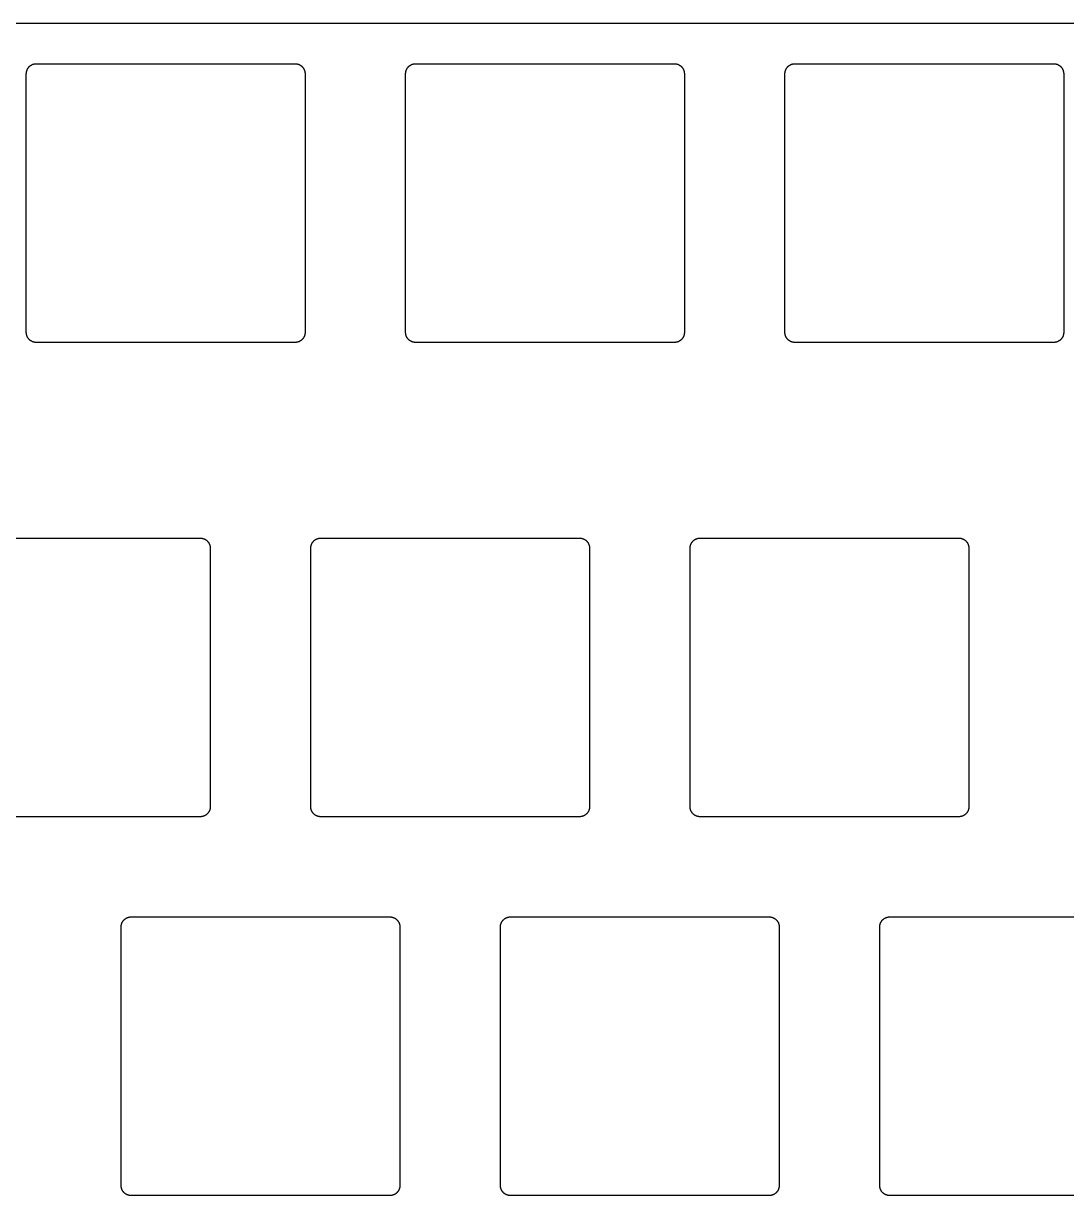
# Model space of a CAD drawing. Header units: millimetres. Extents: x 71 to 420, y -290 to -162.
# Drawn here: x 117 to 169.4, y -226.3 to -167.4 of the extents above; entities that cross this region are included whole.
import ezdxf

# ---------------------------------------------------------------- set-up
doc = ezdxf.new("R2010")
doc.units = ezdxf.units.MM
doc.layers.add('Layer 02', color=3, linetype='Continuous', true_color=0x00ff00)

msp = doc.modelspace()

# ---------------------------------------------------------------- linework, layer by layer
at = {"layer": 'Layer 02'}
for points in [[(180.474, -167.431), (115.391, -167.431)], [(117.121, -169.956), (117.121, -169.938), (117.122, -169.921), (117.123, -169.904), (117.126, -169.887), (117.128, -169.871), (117.131, -169.854), (117.135, -169.837), (117.139, -169.821), (117.144, -169.804), (117.15, -169.788), (117.156, -169.772), (117.162, -169.756), (117.169, -169.741), (117.177, -169.725), (117.185, -169.71), (117.194, -169.696), (117.203, -169.681), (117.212, -169.667), (117.222, -169.653), (117.233, -169.64), (117.244, -169.627), (117.255, -169.614), (117.267, -169.602), (117.28, -169.59), (117.292, -169.579), (117.305, -169.568), (117.319, -169.557), (117.333, -169.547), (117.347, -169.537), (117.361, -169.528), (117.376, -169.52), (117.391, -169.512), (117.406, -169.504), (117.422, -169.497), (117.437, -169.49), (117.453, -169.484), (117.47, -169.479), (117.486, -169.474), (117.502, -169.47), (117.519, -169.466), (117.536, -169.463), (117.553, -169.46), (117.57, -169.458), (117.587, -169.457), (117.604, -169.456), (117.621, -169.456)], [(117.621, -169.456), (130.621, -169.456)], [(130.621, -169.456), (130.638, -169.456), (130.655, -169.457), (130.672, -169.458), (130.689, -169.46), (130.706, -169.463), (130.723, -169.466), (130.739, -169.47), (130.756, -169.474), (130.772, -169.479), (130.788, -169.484), (130.804, -169.49), (130.82, -169.497), (130.836, -169.504), (130.851, -169.512), (130.866, -169.52), (130.881, -169.528), (130.895, -169.537), (130.909, -169.547), (130.923, -169.557), (130.936, -169.568), (130.949, -169.579), (130.962, -169.59), (130.974, -169.602), (130.986, -169.614), (130.998, -169.627), (131.009, -169.64), (131.019, -169.653), (131.029, -169.667), (131.039, -169.681), (131.048, -169.696), (131.057, -169.71), (131.065, -169.725), (131.072, -169.741), (131.079, -169.756), (131.086, -169.772), (131.092, -169.788), (131.097, -169.804), (131.102, -169.821), (131.107, -169.837), (131.11, -169.854), (131.114, -169.871), (131.116, -169.887), (131.118, -169.904), (131.12, -169.921), (131.121, -169.938), (131.121, -169.956)], [(136.171, -169.956), (136.171, -169.938), (136.172, -169.921), (136.173, -169.904), (136.176, -169.887), (136.178, -169.871), (136.181, -169.854), (136.185, -169.837), (136.189, -169.821), (136.194, -169.804), (136.2, -169.788), (136.206, -169.772), (136.212, -169.756), (136.219, -169.741), (136.227, -169.725), (136.235, -169.71), (136.244, -169.696), (136.253, -169.681), (136.262, -169.667), (136.272, -169.653), (136.283, -169.64), (136.294, -169.627), (136.305, -169.614), (136.317, -169.602), (136.33, -169.59), (136.342, -169.579), (136.355, -169.568), (136.369, -169.557), (136.383, -169.547), (136.397, -169.537), (136.411, -169.528), (136.426, -169.52), (136.441, -169.512), (136.456, -169.504), (136.472, -169.497), (136.487, -169.49), (136.503, -169.484), (136.52, -169.479), (136.536, -169.474), (136.552, -169.47), (136.569, -169.466), (136.586, -169.463), (136.603, -169.46), (136.62, -169.458), (136.637, -169.457), (136.654, -169.456), (136.671, -169.456)], [(136.671, -169.456), (149.671, -169.456)], [(149.671, -169.456), (149.688, -169.456), (149.705, -169.457), (149.722, -169.458), (149.739, -169.46), (149.756, -169.463), (149.773, -169.466), (149.789, -169.47), (149.806, -169.474), (149.822, -169.479), (149.838, -169.484), (149.854, -169.49), (149.87, -169.497), (149.886, -169.504), (149.901, -169.512), (149.916, -169.52), (149.931, -169.528), (149.945, -169.537), (149.959, -169.547), (149.973, -169.557), (149.986, -169.568), (149.999, -169.579), (150.012, -169.59), (150.024, -169.602), (150.036, -169.614), (150.048, -169.627), (150.059, -169.64), (150.069, -169.653), (150.079, -169.667), (150.089, -169.681), (150.098, -169.696), (150.107, -169.71), (150.115, -169.725), (150.122, -169.741), (150.129, -169.756), (150.136, -169.772), (150.142, -169.788), (150.147, -169.804), (150.152, -169.821), (150.157, -169.837), (150.16, -169.854), (150.164, -169.871), (150.166, -169.887), (150.168, -169.904), (150.17, -169.921), (150.171, -169.938), (150.171, -169.956)], [(155.221, -169.956), (155.221, -169.938), (155.222, -169.921), (155.223, -169.904), (155.226, -169.887), (155.228, -169.871), (155.231, -169.854), (155.235, -169.837), (155.239, -169.821), (155.244, -169.804), (155.25, -169.788), (155.256, -169.772), (155.262, -169.756), (155.269, -169.741), (155.277, -169.725), (155.285, -169.71), (155.294, -169.696), (155.303, -169.681), (155.312, -169.667), (155.322, -169.653), (155.333, -169.64), (155.344, -169.627), (155.355, -169.614), (155.367, -169.602), (155.38, -169.59), (155.392, -169.579), (155.405, -169.568), (155.419, -169.557), (155.433, -169.547), (155.447, -169.537), (155.461, -169.528), (155.476, -169.52), (155.491, -169.512), (155.506, -169.504), (155.522, -169.497), (155.537, -169.49), (155.553, -169.484), (155.57, -169.479), (155.586, -169.474), (155.602, -169.47), (155.619, -169.466), (155.636, -169.463), (155.653, -169.46), (155.67, -169.458), (155.687, -169.457), (155.704, -169.456), (155.721, -169.456)], [(155.721, -169.456), (168.721, -169.456)], [(168.721, -169.456), (168.738, -169.456), (168.755, -169.457), (168.772, -169.458), (168.789, -169.46), (168.806, -169.463), (168.823, -169.466), (168.839, -169.47), (168.856, -169.474), (168.872, -169.479), (168.888, -169.484), (168.904, -169.49), (168.92, -169.497), (168.936, -169.504), (168.951, -169.512), (168.966, -169.52), (168.981, -169.528), (168.995, -169.537), (169.009, -169.547), (169.023, -169.557), (169.036, -169.568), (169.049, -169.579), (169.062, -169.59), (169.074, -169.602), (169.086, -169.614), (169.098, -169.627), (169.109, -169.64), (169.119, -169.653), (169.129, -169.667), (169.139, -169.681), (169.148, -169.696), (169.157, -169.71), (169.165, -169.725), (169.172, -169.741), (169.179, -169.756), (169.186, -169.772), (169.192, -169.788), (169.197, -169.804), (169.202, -169.821), (169.207, -169.837), (169.21, -169.854), (169.214, -169.871), (169.216, -169.887), (169.218, -169.904), (169.22, -169.921), (169.221, -169.938), (169.221, -169.956)], [(117.121, -182.956), (117.121, -169.956)], [(131.121, -169.956), (131.121, -182.956)], [(136.171, -182.956), (136.171, -169.956)], [(150.171, -169.956), (150.171, -182.956)], [(155.221, -182.956), (155.221, -169.956)], [(169.221, -169.956), (169.221, -182.956)], [(117.621, -183.456), (117.604, -183.455), (117.587, -183.454), (117.57, -183.453), (117.553, -183.451), (117.536, -183.448), (117.519, -183.445), (117.502, -183.441), (117.486, -183.437), (117.47, -183.432), (117.453, -183.427), (117.437, -183.421), (117.422, -183.414), (117.406, -183.407), (117.391, -183.399), (117.376, -183.391), (117.361, -183.383), (117.347, -183.374), (117.333, -183.364), (117.319, -183.354), (117.305, -183.343), (117.292, -183.332), (117.28, -183.321), (117.267, -183.309), (117.255, -183.297), (117.244, -183.284), (117.233, -183.271), (117.222, -183.258), (117.212, -183.244), (117.203, -183.23), (117.194, -183.215), (117.185, -183.201), (117.177, -183.186), (117.169, -183.17), (117.162, -183.155), (117.156, -183.139), (117.15, -183.123), (117.144, -183.107), (117.139, -183.09), (117.135, -183.074), (117.131, -183.057), (117.128, -183.04), (117.126, -183.024), (117.123, -183.007), (117.122, -182.99), (117.121, -182.973), (117.121, -182.956)], [(131.121, -182.956), (131.121, -182.973), (131.12, -182.99), (131.118, -183.007), (131.116, -183.024), (131.114, -183.04), (131.11, -183.057), (131.107, -183.074), (131.102, -183.09), (131.097, -183.107), (131.092, -183.123), (131.086, -183.139), (131.079, -183.155), (131.072, -183.17), (131.065, -183.186), (131.057, -183.201), (131.048, -183.215), (131.039, -183.23), (131.029, -183.244), (131.019, -183.258), (131.009, -183.271), (130.998, -183.284), (130.986, -183.297), (130.974, -183.309), (130.962, -183.321), (130.949, -183.332), (130.936, -183.343), (130.923, -183.354), (130.909, -183.364), (130.895, -183.374), (130.881, -183.383), (130.866, -183.391), (130.851, -183.399), (130.836, -183.407), (130.82, -183.414), (130.804, -183.421), (130.788, -183.427), (130.772, -183.432), (130.756, -183.437), (130.739, -183.441), (130.723, -183.445), (130.706, -183.448), (130.689, -183.451), (130.672, -183.453), (130.655, -183.454), (130.638, -183.455), (130.621, -183.456)], [(136.671, -183.456), (136.654, -183.455), (136.637, -183.454), (136.62, -183.453), (136.603, -183.451), (136.586, -183.448), (136.569, -183.445), (136.552, -183.441), (136.536, -183.437), (136.52, -183.432), (136.503, -183.427), (136.487, -183.421), (136.472, -183.414), (136.456, -183.407), (136.441, -183.399), (136.426, -183.391), (136.411, -183.383), (136.397, -183.374), (136.383, -183.364), (136.369, -183.354), (136.355, -183.343), (136.342, -183.332), (136.33, -183.321), (136.317, -183.309), (136.305, -183.297), (136.294, -183.284), (136.283, -183.271), (136.272, -183.258), (136.262, -183.244), (136.253, -183.23), (136.244, -183.215), (136.235, -183.201), (136.227, -183.186), (136.219, -183.17), (136.212, -183.155), (136.206, -183.139), (136.2, -183.123), (136.194, -183.107), (136.189, -183.09), (136.185, -183.074), (136.181, -183.057), (136.178, -183.04), (136.176, -183.024), (136.173, -183.007), (136.172, -182.99), (136.171, -182.973), (136.171, -182.956)], [(150.171, -182.956), (150.171, -182.973), (150.17, -182.99), (150.168, -183.007), (150.166, -183.024), (150.164, -183.04), (150.16, -183.057), (150.157, -183.074), (150.152, -183.09), (150.147, -183.107), (150.142, -183.123), (150.136, -183.139), (150.129, -183.155), (150.122, -183.17), (150.115, -183.186), (150.107, -183.201), (150.098, -183.215), (150.089, -183.23), (150.079, -183.244), (150.069, -183.258), (150.059, -183.271), (150.048, -183.284), (150.036, -183.297), (150.024, -183.309), (150.012, -183.321), (149.999, -183.332), (149.986, -183.343), (149.973, -183.354), (149.959, -183.364), (149.945, -183.374), (149.931, -183.383), (149.916, -183.391), (149.901, -183.399), (149.886, -183.407), (149.87, -183.414), (149.854, -183.421), (149.838, -183.427), (149.822, -183.432), (149.806, -183.437), (149.789, -183.441), (149.773, -183.445), (149.756, -183.448), (149.739, -183.451), (149.722, -183.453), (149.705, -183.454), (149.688, -183.455), (149.671, -183.456)], [(155.721, -183.456), (155.704, -183.455), (155.687, -183.454), (155.67, -183.453), (155.653, -183.451), (155.636, -183.448), (155.619, -183.445), (155.602, -183.441), (155.586, -183.437), (155.57, -183.432), (155.553, -183.427), (155.537, -183.421), (155.522, -183.414), (155.506, -183.407), (155.491, -183.399), (155.476, -183.391), (155.461, -183.383), (155.447, -183.374), (155.433, -183.364), (155.419, -183.354), (155.405, -183.343), (155.392, -183.332), (155.38, -183.321), (155.367, -183.309), (155.355, -183.297), (155.344, -183.284), (155.333, -183.271), (155.322, -183.258), (155.312, -183.244), (155.303, -183.23), (155.294, -183.215), (155.285, -183.201), (155.277, -183.186), (155.269, -183.17), (155.262, -183.155), (155.256, -183.139), (155.25, -183.123), (155.244, -183.107), (155.239, -183.09), (155.235, -183.074), (155.231, -183.057), (155.228, -183.04), (155.226, -183.024), (155.223, -183.007), (155.222, -182.99), (155.221, -182.973), (155.221, -182.956)], [(169.221, -182.956), (169.221, -182.973), (169.22, -182.99), (169.218, -183.007), (169.216, -183.024), (169.214, -183.04), (169.21, -183.057), (169.207, -183.074), (169.202, -183.09), (169.197, -183.107), (169.192, -183.123), (169.186, -183.139), (169.179, -183.155), (169.172, -183.17), (169.165, -183.186), (169.157, -183.201), (169.148, -183.215), (169.139, -183.23), (169.129, -183.244), (169.119, -183.258), (169.109, -183.271), (169.098, -183.284), (169.086, -183.297), (169.074, -183.309), (169.062, -183.321), (169.049, -183.332), (169.036, -183.343), (169.023, -183.354), (169.009, -183.364), (168.995, -183.374), (168.981, -183.383), (168.966, -183.391), (168.951, -183.399), (168.936, -183.407), (168.92, -183.414), (168.904, -183.421), (168.888, -183.427), (168.872, -183.432), (168.856, -183.437), (168.839, -183.441), (168.823, -183.445), (168.806, -183.448), (168.789, -183.451), (168.772, -183.453), (168.755, -183.454), (168.738, -183.455), (168.721, -183.456)], [(130.621, -183.456), (117.621, -183.456)], [(149.671, -183.456), (136.671, -183.456)], [(168.721, -183.456), (155.721, -183.456)], [(112.857, -193.287), (125.857, -193.287)], [(125.857, -193.287), (125.874, -193.287), (125.892, -193.288), (125.909, -193.29), (125.925, -193.292), (125.942, -193.294), (125.959, -193.298), (125.976, -193.301), (125.992, -193.306), (126.009, -193.311), (126.025, -193.316), (126.041, -193.322), (126.057, -193.329), (126.072, -193.336), (126.087, -193.343), (126.102, -193.351), (126.117, -193.36), (126.132, -193.369), (126.146, -193.379), (126.16, -193.389), (126.173, -193.399), (126.186, -193.41), (126.199, -193.422), (126.211, -193.434), (126.223, -193.446), (126.234, -193.459), (126.245, -193.472), (126.256, -193.485), (126.266, -193.499), (126.276, -193.513), (126.285, -193.527), (126.293, -193.542), (126.301, -193.557), (126.309, -193.572), (126.316, -193.588), (126.323, -193.604), (126.329, -193.62), (126.334, -193.636), (126.339, -193.652), (126.343, -193.669), (126.347, -193.685), (126.35, -193.702), (126.353, -193.719), (126.355, -193.736), (126.356, -193.753), (126.357, -193.77), (126.357, -193.787)], [(131.407, -193.787), (131.408, -193.77), (131.409, -193.753), (131.41, -193.736), (131.412, -193.719), (131.415, -193.702), (131.418, -193.685), (131.422, -193.669), (131.426, -193.652), (131.431, -193.636), (131.436, -193.62), (131.442, -193.604), (131.449, -193.588), (131.456, -193.572), (131.463, -193.557), (131.472, -193.542), (131.48, -193.527), (131.489, -193.513), (131.499, -193.499), (131.509, -193.485), (131.52, -193.472), (131.531, -193.459), (131.542, -193.446), (131.554, -193.434), (131.566, -193.422), (131.579, -193.41), (131.592, -193.399), (131.605, -193.389), (131.619, -193.379), (131.633, -193.369), (131.648, -193.36), (131.662, -193.351), (131.677, -193.343), (131.693, -193.336), (131.708, -193.329), (131.724, -193.322), (131.74, -193.316), (131.756, -193.311), (131.773, -193.306), (131.789, -193.301), (131.806, -193.298), (131.822, -193.294), (131.839, -193.292), (131.856, -193.29), (131.873, -193.288), (131.89, -193.287), (131.907, -193.287)], [(131.907, -193.287), (144.907, -193.287)], [(144.907, -193.287), (144.924, -193.287), (144.942, -193.288), (144.959, -193.29), (144.975, -193.292), (144.992, -193.294), (145.009, -193.298), (145.026, -193.301), (145.042, -193.306), (145.059, -193.311), (145.075, -193.316), (145.091, -193.322), (145.107, -193.329), (145.122, -193.336), (145.137, -193.343), (145.152, -193.351), (145.167, -193.36), (145.182, -193.369), (145.196, -193.379), (145.21, -193.389), (145.223, -193.399), (145.236, -193.41), (145.249, -193.422), (145.261, -193.434), (145.273, -193.446), (145.284, -193.459), (145.295, -193.472), (145.306, -193.485), (145.316, -193.499), (145.326, -193.513), (145.335, -193.527), (145.343, -193.542), (145.351, -193.557), (145.359, -193.572), (145.366, -193.588), (145.373, -193.604), (145.379, -193.62), (145.384, -193.636), (145.389, -193.652), (145.393, -193.669), (145.397, -193.685), (145.4, -193.702), (145.403, -193.719), (145.405, -193.736), (145.406, -193.753), (145.407, -193.77), (145.407, -193.787)], [(150.457, -193.787), (150.458, -193.77), (150.459, -193.753), (150.46, -193.736), (150.462, -193.719), (150.465, -193.702), (150.468, -193.685), (150.472, -193.669), (150.476, -193.652), (150.481, -193.636), (150.486, -193.62), (150.492, -193.604), (150.499, -193.588), (150.506, -193.572), (150.513, -193.557), (150.522, -193.542), (150.53, -193.527), (150.539, -193.513), (150.549, -193.499), (150.559, -193.485), (150.57, -193.472), (150.581, -193.459), (150.592, -193.446), (150.604, -193.434), (150.616, -193.422), (150.629, -193.41), (150.642, -193.399), (150.655, -193.389), (150.669, -193.379), (150.683, -193.369), (150.698, -193.36), (150.712, -193.351), (150.727, -193.343), (150.743, -193.336), (150.758, -193.329), (150.774, -193.322), (150.79, -193.316), (150.806, -193.311), (150.823, -193.306), (150.839, -193.301), (150.856, -193.298), (150.872, -193.294), (150.889, -193.292), (150.906, -193.29), (150.923, -193.288), (150.94, -193.287), (150.957, -193.287)], [(150.957, -193.287), (163.957, -193.287)], [(163.957, -193.287), (163.974, -193.287), (163.992, -193.288), (164.009, -193.29), (164.025, -193.292), (164.042, -193.294), (164.059, -193.298), (164.076, -193.301), (164.092, -193.306), (164.109, -193.311), (164.125, -193.316), (164.141, -193.322), (164.157, -193.329), (164.172, -193.336), (164.187, -193.343), (164.202, -193.351), (164.217, -193.36), (164.232, -193.369), (164.246, -193.379), (164.26, -193.389), (164.273, -193.399), (164.286, -193.41), (164.299, -193.422), (164.311, -193.434), (164.323, -193.446), (164.334, -193.459), (164.345, -193.472), (164.356, -193.485), (164.366, -193.499), (164.376, -193.513), (164.385, -193.527), (164.393, -193.542), (164.401, -193.557), (164.409, -193.572), (164.416, -193.588), (164.423, -193.604), (164.429, -193.62), (164.434, -193.636), (164.439, -193.652), (164.443, -193.669), (164.447, -193.685), (164.45, -193.702), (164.453, -193.719), (164.455, -193.736), (164.456, -193.753), (164.457, -193.77), (164.457, -193.787)], [(126.357, -193.787), (126.357, -206.787)], [(131.407, -206.787), (131.407, -193.787)], [(145.407, -193.787), (145.407, -206.787)], [(150.457, -206.787), (150.457, -193.787)], [(164.457, -193.787), (164.457, -206.787)], [(126.357, -206.787), (126.357, -206.804), (126.356, -206.821), (126.355, -206.838), (126.353, -206.855), (126.35, -206.872), (126.347, -206.889), (126.343, -206.906), (126.339, -206.922), (126.334, -206.938), (126.329, -206.955), (126.323, -206.971), (126.316, -206.986), (126.309, -207.002), (126.301, -207.017), (126.293, -207.032), (126.285, -207.047), (126.276, -207.061), (126.266, -207.075), (126.256, -207.089), (126.245, -207.103), (126.234, -207.116), (126.223, -207.128), (126.211, -207.141), (126.199, -207.153), (126.186, -207.164), (126.173, -207.175), (126.16, -207.186), (126.146, -207.196), (126.132, -207.205), (126.117, -207.214), (126.102, -207.223), (126.087, -207.231), (126.072, -207.239), (126.057, -207.246), (126.041, -207.252), (126.025, -207.258), (126.009, -207.264), (125.992, -207.269), (125.976, -207.273), (125.959, -207.277), (125.942, -207.28), (125.925, -207.282), (125.909, -207.285), (125.892, -207.286), (125.874, -207.287), (125.857, -207.287)], [(131.907, -207.287), (131.89, -207.287), (131.873, -207.286), (131.856, -207.285), (131.839, -207.282), (131.822, -207.28), (131.806, -207.277), (131.789, -207.273), (131.773, -207.269), (131.756, -207.264), (131.74, -207.258), (131.724, -207.252), (131.708, -207.246), (131.693, -207.239), (131.677, -207.231), (131.662, -207.223), (131.648, -207.214), (131.633, -207.205), (131.619, -207.196), (131.605, -207.186), (131.592, -207.175), (131.579, -207.164), (131.566, -207.153), (131.554, -207.141), (131.542, -207.128), (131.531, -207.116), (131.52, -207.103), (131.509, -207.089), (131.499, -207.075), (131.489, -207.061), (131.48, -207.047), (131.472, -207.032), (131.463, -207.017), (131.456, -207.002), (131.449, -206.986), (131.442, -206.971), (131.436, -206.955), (131.431, -206.938), (131.426, -206.922), (131.422, -206.906), (131.418, -206.889), (131.415, -206.872), (131.412, -206.855), (131.41, -206.838), (131.409, -206.821), (131.408, -206.804), (131.407, -206.787)], [(145.407, -206.787), (145.407, -206.804), (145.406, -206.821), (145.405, -206.838), (145.403, -206.855), (145.4, -206.872), (145.397, -206.889), (145.393, -206.906), (145.389, -206.922), (145.384, -206.938), (145.379, -206.955), (145.373, -206.971), (145.366, -206.986), (145.359, -207.002), (145.351, -207.017), (145.343, -207.032), (145.335, -207.047), (145.326, -207.061), (145.316, -207.075), (145.306, -207.089), (145.295, -207.103), (145.284, -207.116), (145.273, -207.128), (145.261, -207.141), (145.249, -207.153), (145.236, -207.164), (145.223, -207.175), (145.21, -207.186), (145.196, -207.196), (145.182, -207.205), (145.167, -207.214), (145.152, -207.223), (145.137, -207.231), (145.122, -207.239), (145.107, -207.246), (145.091, -207.252), (145.075, -207.258), (145.059, -207.264), (145.042, -207.269), (145.026, -207.273), (145.009, -207.277), (144.992, -207.28), (144.975, -207.282), (144.959, -207.285), (144.942, -207.286), (144.924, -207.287), (144.907, -207.287)], [(150.957, -207.287), (150.94, -207.287), (150.923, -207.286), (150.906, -207.285), (150.889, -207.282), (150.872, -207.28), (150.856, -207.277), (150.839, -207.273), (150.823, -207.269), (150.806, -207.264), (150.79, -207.258), (150.774, -207.252), (150.758, -207.246), (150.743, -207.239), (150.727, -207.231), (150.712, -207.223), (150.698, -207.214), (150.683, -207.205), (150.669, -207.196), (150.655, -207.186), (150.642, -207.175), (150.629, -207.164), (150.616, -207.153), (150.604, -207.141), (150.592, -207.128), (150.581, -207.116), (150.57, -207.103), (150.559, -207.089), (150.549, -207.075), (150.539, -207.061), (150.53, -207.047), (150.522, -207.032), (150.513, -207.017), (150.506, -207.002), (150.499, -206.986), (150.492, -206.971), (150.486, -206.955), (150.481, -206.938), (150.476, -206.922), (150.472, -206.906), (150.468, -206.889), (150.465, -206.872), (150.462, -206.855), (150.46, -206.838), (150.459, -206.821), (150.458, -206.804), (150.457, -206.787)], [(164.457, -206.787), (164.457, -206.804), (164.456, -206.821), (164.455, -206.838), (164.453, -206.855), (164.45, -206.872), (164.447, -206.889), (164.443, -206.906), (164.439, -206.922), (164.434, -206.938), (164.429, -206.955), (164.423, -206.971), (164.416, -206.986), (164.409, -207.002), (164.401, -207.017), (164.393, -207.032), (164.385, -207.047), (164.376, -207.061), (164.366, -207.075), (164.356, -207.089), (164.345, -207.103), (164.334, -207.116), (164.323, -207.128), (164.311, -207.141), (164.299, -207.153), (164.286, -207.164), (164.273, -207.175), (164.26, -207.186), (164.246, -207.196), (164.232, -207.205), (164.217, -207.214), (164.202, -207.223), (164.187, -207.231), (164.172, -207.239), (164.157, -207.246), (164.141, -207.252), (164.125, -207.258), (164.109, -207.264), (164.092, -207.269), (164.076, -207.273), (164.059, -207.277), (164.042, -207.28), (164.025, -207.282), (164.009, -207.285), (163.992, -207.286), (163.974, -207.287), (163.957, -207.287)], [(125.857, -207.287), (112.857, -207.287)], [(144.907, -207.287), (131.907, -207.287)], [(163.957, -207.287), (150.957, -207.287)], [(121.882, -212.818), (121.883, -212.801), (121.884, -212.784), (121.885, -212.767), (121.887, -212.75), (121.89, -212.733), (121.893, -212.716), (121.897, -212.7), (121.901, -212.683), (121.906, -212.667), (121.911, -212.651), (121.917, -212.635), (121.924, -212.619), (121.931, -212.603), (121.938, -212.588), (121.947, -212.573), (121.955, -212.558), (121.964, -212.544), (121.974, -212.53), (121.984, -212.516), (121.995, -212.502), (122.006, -212.489), (122.017, -212.477), (122.029, -212.464), (122.041, -212.453), (122.054, -212.441), (122.067, -212.43), (122.08, -212.42), (122.094, -212.41), (122.108, -212.4), (122.123, -212.391), (122.137, -212.382), (122.152, -212.374), (122.168, -212.366), (122.183, -212.359), (122.199, -212.353), (122.215, -212.347), (122.231, -212.341), (122.248, -212.337), (122.264, -212.332), (122.281, -212.328), (122.297, -212.325), (122.314, -212.323), (122.331, -212.321), (122.348, -212.319), (122.365, -212.318), (122.382, -212.318)], [(122.382, -212.318), (135.382, -212.318)], [(135.382, -212.318), (135.399, -212.318), (135.417, -212.319), (135.434, -212.321), (135.45, -212.323), (135.467, -212.325), (135.484, -212.328), (135.501, -212.332), (135.517, -212.337), (135.534, -212.341), (135.55, -212.347), (135.566, -212.353), (135.582, -212.359), (135.597, -212.366), (135.612, -212.374), (135.627, -212.382), (135.642, -212.391), (135.657, -212.4), (135.671, -212.41), (135.685, -212.42), (135.698, -212.43), (135.711, -212.441), (135.724, -212.453), (135.736, -212.464), (135.748, -212.477), (135.759, -212.489), (135.77, -212.502), (135.781, -212.516), (135.791, -212.53), (135.801, -212.544), (135.81, -212.558), (135.818, -212.573), (135.826, -212.588), (135.834, -212.603), (135.841, -212.619), (135.848, -212.635), (135.854, -212.651), (135.859, -212.667), (135.864, -212.683), (135.868, -212.7), (135.872, -212.716), (135.875, -212.733), (135.878, -212.75), (135.88, -212.767), (135.881, -212.784), (135.882, -212.801), (135.882, -212.818)], [(140.932, -212.818), (140.933, -212.801), (140.934, -212.784), (140.935, -212.767), (140.937, -212.75), (140.94, -212.733), (140.943, -212.716), (140.947, -212.7), (140.951, -212.683), (140.956, -212.667), (140.961, -212.651), (140.967, -212.635), (140.974, -212.619), (140.981, -212.603), (140.988, -212.588), (140.997, -212.573), (141.005, -212.558), (141.014, -212.544), (141.024, -212.53), (141.034, -212.516), (141.045, -212.502), (141.056, -212.489), (141.067, -212.477), (141.079, -212.464), (141.091, -212.453), (141.104, -212.441), (141.117, -212.43), (141.13, -212.42), (141.144, -212.41), (141.158, -212.4), (141.173, -212.391), (141.187, -212.382), (141.202, -212.374), (141.218, -212.366), (141.233, -212.359), (141.249, -212.353), (141.265, -212.347), (141.281, -212.341), (141.298, -212.337), (141.314, -212.332), (141.331, -212.328), (141.347, -212.325), (141.364, -212.323), (141.381, -212.321), (141.398, -212.319), (141.415, -212.318), (141.432, -212.318)], [(141.432, -212.318), (154.432, -212.318)], [(154.432, -212.318), (154.449, -212.318), (154.467, -212.319), (154.484, -212.321), (154.5, -212.323), (154.517, -212.325), (154.534, -212.328), (154.551, -212.332), (154.567, -212.337), (154.584, -212.341), (154.6, -212.347), (154.616, -212.353), (154.632, -212.359), (154.647, -212.366), (154.662, -212.374), (154.677, -212.382), (154.692, -212.391), (154.707, -212.4), (154.721, -212.41), (154.735, -212.42), (154.748, -212.43), (154.761, -212.441), (154.774, -212.453), (154.786, -212.464), (154.798, -212.477), (154.809, -212.489), (154.82, -212.502), (154.831, -212.516), (154.841, -212.53), (154.851, -212.544), (154.86, -212.558), (154.868, -212.573), (154.876, -212.588), (154.884, -212.603), (154.891, -212.619), (154.898, -212.635), (154.904, -212.651), (154.909, -212.667), (154.914, -212.683), (154.918, -212.7), (154.922, -212.716), (154.925, -212.733), (154.928, -212.75), (154.93, -212.767), (154.931, -212.784), (154.932, -212.801), (154.932, -212.818)], [(159.982, -212.818), (159.983, -212.801), (159.984, -212.784), (159.985, -212.767), (159.987, -212.75), (159.99, -212.733), (159.993, -212.716), (159.997, -212.7), (160.001, -212.683), (160.006, -212.667), (160.011, -212.651), (160.017, -212.635), (160.024, -212.619), (160.031, -212.603), (160.038, -212.588), (160.047, -212.573), (160.055, -212.558), (160.064, -212.544), (160.074, -212.53), (160.084, -212.516), (160.095, -212.502), (160.106, -212.489), (160.117, -212.477), (160.129, -212.464), (160.141, -212.453), (160.154, -212.441), (160.167, -212.43), (160.18, -212.42), (160.194, -212.41), (160.208, -212.4), (160.223, -212.391), (160.237, -212.382), (160.252, -212.374), (160.268, -212.366), (160.283, -212.359), (160.299, -212.353), (160.315, -212.347), (160.331, -212.341), (160.348, -212.337), (160.364, -212.332), (160.381, -212.328), (160.397, -212.325), (160.414, -212.323), (160.431, -212.321), (160.448, -212.319), (160.465, -212.318), (160.482, -212.318)], [(160.482, -212.318), (173.482, -212.318)], [(121.882, -225.818), (121.882, -212.818)], [(135.882, -212.818), (135.882, -225.818)], [(140.932, -225.818), (140.932, -212.818)], [(154.932, -212.818), (154.932, -225.818)], [(159.982, -225.818), (159.982, -212.818)], [(122.382, -226.318), (122.365, -226.318), (122.348, -226.317), (122.331, -226.315), (122.314, -226.313), (122.297, -226.311), (122.281, -226.308), (122.264, -226.304), (122.248, -226.299), (122.231, -226.295), (122.215, -226.289), (122.199, -226.283), (122.183, -226.277), (122.168, -226.27), (122.152, -226.262), (122.137, -226.254), (122.123, -226.245), (122.108, -226.236), (122.094, -226.227), (122.08, -226.216), (122.067, -226.206), (122.054, -226.195), (122.041, -226.183), (122.029, -226.172), (122.017, -226.159), (122.006, -226.147), (121.995, -226.134), (121.984, -226.12), (121.974, -226.106), (121.964, -226.092), (121.955, -226.078), (121.947, -226.063), (121.938, -226.048), (121.931, -226.033), (121.924, -226.017), (121.917, -226.001), (121.911, -225.985), (121.906, -225.969), (121.901, -225.953), (121.897, -225.936), (121.893, -225.92), (121.89, -225.903), (121.887, -225.886), (121.885, -225.869), (121.884, -225.852), (121.883, -225.835), (121.882, -225.818)], [(135.882, -225.818), (135.882, -225.835), (135.881, -225.852), (135.88, -225.869), (135.878, -225.886), (135.875, -225.903), (135.872, -225.92), (135.868, -225.936), (135.864, -225.953), (135.859, -225.969), (135.854, -225.985), (135.848, -226.001), (135.841, -226.017), (135.834, -226.033), (135.826, -226.048), (135.818, -226.063), (135.81, -226.078), (135.801, -226.092), (135.791, -226.106), (135.781, -226.12), (135.77, -226.134), (135.759, -226.147), (135.748, -226.159), (135.736, -226.172), (135.724, -226.183), (135.711, -226.195), (135.698, -226.206), (135.685, -226.216), (135.671, -226.227), (135.657, -226.236), (135.642, -226.245), (135.627, -226.254), (135.612, -226.262), (135.597, -226.27), (135.582, -226.277), (135.566, -226.283), (135.55, -226.289), (135.534, -226.295), (135.517, -226.299), (135.501, -226.304), (135.484, -226.308), (135.467, -226.311), (135.45, -226.313), (135.434, -226.315), (135.417, -226.317), (135.399, -226.318), (135.382, -226.318)], [(141.432, -226.318), (141.415, -226.318), (141.398, -226.317), (141.381, -226.315), (141.364, -226.313), (141.347, -226.311), (141.331, -226.308), (141.314, -226.304), (141.298, -226.299), (141.281, -226.295), (141.265, -226.289), (141.249, -226.283), (141.233, -226.277), (141.218, -226.27), (141.202, -226.262), (141.187, -226.254), (141.173, -226.245), (141.158, -226.236), (141.144, -226.227), (141.13, -226.216), (141.117, -226.206), (141.104, -226.195), (141.091, -226.183), (141.079, -226.172), (141.067, -226.159), (141.056, -226.147), (141.045, -226.134), (141.034, -226.12), (141.024, -226.106), (141.014, -226.092), (141.005, -226.078), (140.997, -226.063), (140.988, -226.048), (140.981, -226.033), (140.974, -226.017), (140.967, -226.001), (140.961, -225.985), (140.956, -225.969), (140.951, -225.953), (140.947, -225.936), (140.943, -225.92), (140.94, -225.903), (140.937, -225.886), (140.935, -225.869), (140.934, -225.852), (140.933, -225.835), (140.932, -225.818)], [(154.932, -225.818), (154.932, -225.835), (154.931, -225.852), (154.93, -225.869), (154.928, -225.886), (154.925, -225.903), (154.922, -225.92), (154.918, -225.936), (154.914, -225.953), (154.909, -225.969), (154.904, -225.985), (154.898, -226.001), (154.891, -226.017), (154.884, -226.033), (154.876, -226.048), (154.868, -226.063), (154.86, -226.078), (154.851, -226.092), (154.841, -226.106), (154.831, -226.12), (154.82, -226.134), (154.809, -226.147), (154.798, -226.159), (154.786, -226.172), (154.774, -226.183), (154.761, -226.195), (154.748, -226.206), (154.735, -226.216), (154.721, -226.227), (154.707, -226.236), (154.692, -226.245), (154.677, -226.254), (154.662, -226.262), (154.647, -226.27), (154.632, -226.277), (154.616, -226.283), (154.6, -226.289), (154.584, -226.295), (154.567, -226.299), (154.551, -226.304), (154.534, -226.308), (154.517, -226.311), (154.5, -226.313), (154.484, -226.315), (154.467, -226.317), (154.449, -226.318), (154.432, -226.318)], [(160.482, -226.318), (160.465, -226.318), (160.448, -226.317), (160.431, -226.315), (160.414, -226.313), (160.397, -226.311), (160.381, -226.308), (160.364, -226.304), (160.348, -226.299), (160.331, -226.295), (160.315, -226.289), (160.299, -226.283), (160.283, -226.277), (160.268, -226.27), (160.252, -226.262), (160.237, -226.254), (160.223, -226.245), (160.208, -226.236), (160.194, -226.227), (160.18, -226.216), (160.167, -226.206), (160.154, -226.195), (160.141, -226.183), (160.129, -226.172), (160.117, -226.159), (160.106, -226.147), (160.095, -226.134), (160.084, -226.12), (160.074, -226.106), (160.064, -226.092), (160.055, -226.078), (160.047, -226.063), (160.038, -226.048), (160.031, -226.033), (160.024, -226.017), (160.017, -226.001), (160.011, -225.985), (160.006, -225.969), (160.001, -225.953), (159.997, -225.936), (159.993, -225.92), (159.99, -225.903), (159.987, -225.886), (159.985, -225.869), (159.984, -225.852), (159.983, -225.835), (159.982, -225.818)], [(135.382, -226.318), (122.382, -226.318)], [(154.432, -226.318), (141.432, -226.318)], [(173.482, -226.318), (160.482, -226.318)]]:
    msp.add_lwpolyline(points, dxfattribs=at)

doc.saveas('drawing.dxf')
